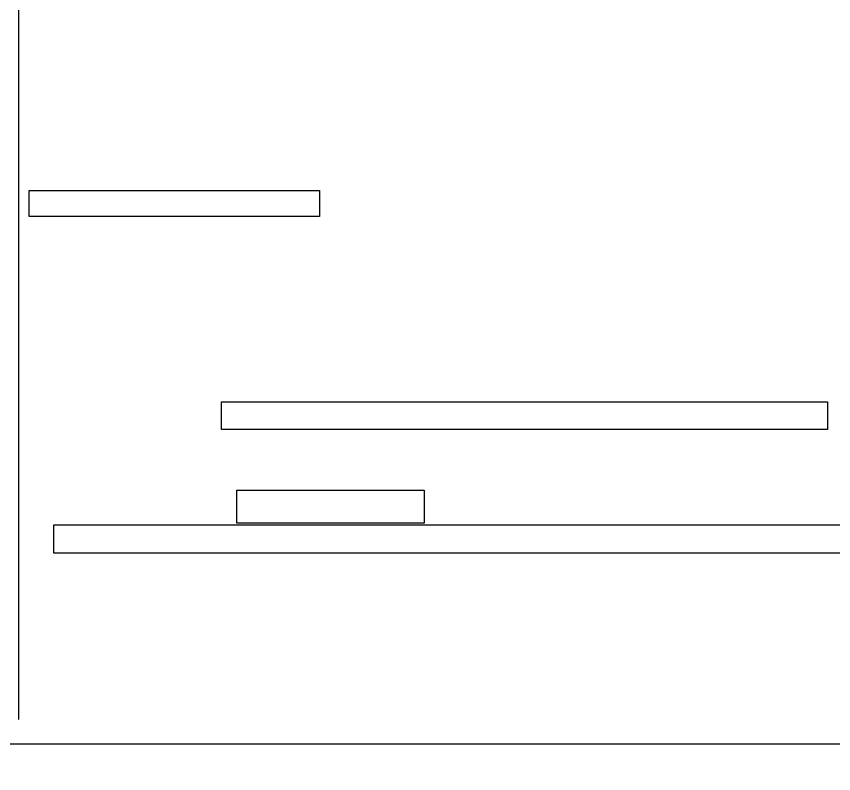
# Model space of a CAD drawing. Extents: x 332286 to 1463507, y -720758 to 86974.
# Drawn here: x 742038 to 769745, y -421739 to -396074 of the extents above; entities that cross this region are included whole.
import ezdxf

# ---------------------------------------------------------------- set-up
doc = ezdxf.new("R2010")
doc.units = 0
doc.header["$LTSCALE"] = 1000
doc.header["$MEASUREMENT"] = 0
doc.layers.get('0').update_dxf_attribs({"linetype": 'CONTINUOUS'})
doc.layers.get('Defpoints').update_dxf_attribs({"linetype": 'CONTINUOUS'})
doc.layers.add('SHEET_LINE', color=6, linetype='CONTINUOUS')

msp = doc.modelspace()

# ---------------------------------------------------------------- linework, layer by layer
at = {"color": 1}
for points in [[(742476.3, -401971.1), (752310.5, -401971.1), (752310.5, -402853.4), (742476.3, -402853.4)], [(748993.2, -409141.5), (769539.1, -409141.5), (769539.1, -410081), (748993.2, -410081)], [(749514.8, -412135.3), (755859, -412135.3), (755859, -413248.8), (749514.8, -413248.8)], [(743312.5, -413301.7), (771047.8, -413301.7), (771047.8, -414261.3), (743312.5, -414261.3)]]:
    msp.add_lwpolyline(points, close=True, dxfattribs=at)
at = {"layer": 'Defpoints'}
msp.add_line((742113, -367106.5), (742113, -419907.1), dxfattribs=at)
at = {"layer": 'SHEET_LINE'}
for points, const_width in [([(678805.8, -421736.2), (783905.8, -421736.2), (783905.8, -362336.2), (678805.8, -362336.2)], 5), ([(776405.8, -363336.2), (681305.8, -363336.2), (681305.8, -420736.2), (776405.8, -420736.2)], 50)]:
    msp.add_lwpolyline(points, close=True, dxfattribs=dict(at, const_width=const_width))

doc.saveas('drawing.dxf')
